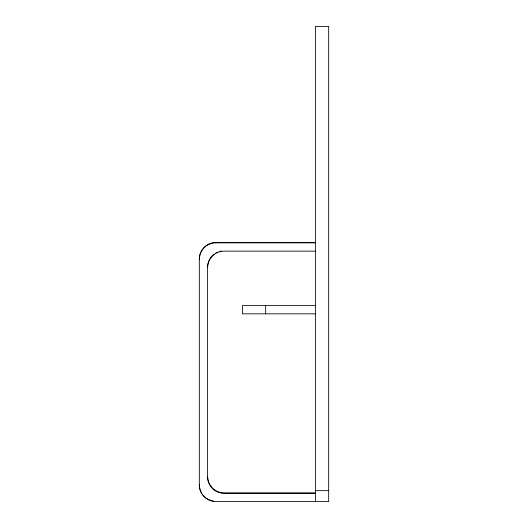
<?xml version="1.0" encoding="UTF-8"?>
<svg xmlns="http://www.w3.org/2000/svg" width="528" height="528" viewBox="0 0 528 528"><rect width="100%" height="100%" fill="white"/><g stroke="black" fill="none" stroke-linecap="round" stroke-linejoin="round"><path stroke-width="0.79" d="M315.421 242.458L215.899 242.458A16.586 16.586 0 0 0 199.313 259.043L199.313 485.014A16.586 16.586 0 0 0 215.899 501.6L328.687 501.6L328.687 26.4L315.421 26.4L315.421 501.6M315.421 242.847L215.899 242.847A16.586 16.586 0 0 0 199.313 259.433M315.421 251.137L224.103 251.137A16.493 16.493 0 0 0 207.603 267.637M315.553 305.554L242.438 305.554L242.438 313.843L315.553 313.843M315.421 490.637L328.687 490.637M315.421 492.921L224.103 492.921A16.493 16.493 0 0 1 207.603 476.421M315.421 493.304L224.103 493.304A16.493 16.493 0 0 1 207.603 476.81L207.603 267.247A16.493 16.493 0 0 1 208.164 262.977M265.657 305.554L265.657 313.843M208.369 262.291A16.493 16.493 0 0 1 214.058 254.159M215.853 252.965A16.493 16.493 0 0 1 217.787 252.008M219.833 251.315A16.493 16.493 0 0 1 221.239 251.005M213.734 501.072A16.586 16.586 0 0 1 212.309 500.821M211.603 500.65A16.586 16.586 0 0 1 210.223 500.214M209.55 499.95A16.586 16.586 0 0 1 208.237 499.336M207.603 498.993A16.586 16.586 0 0 1 202.739 494.723M201.531 492.921A16.586 16.586 0 0 1 200.574 490.974M200.31 490.301A16.586 16.586 0 0 1 199.313 484.625"/></g></svg>
